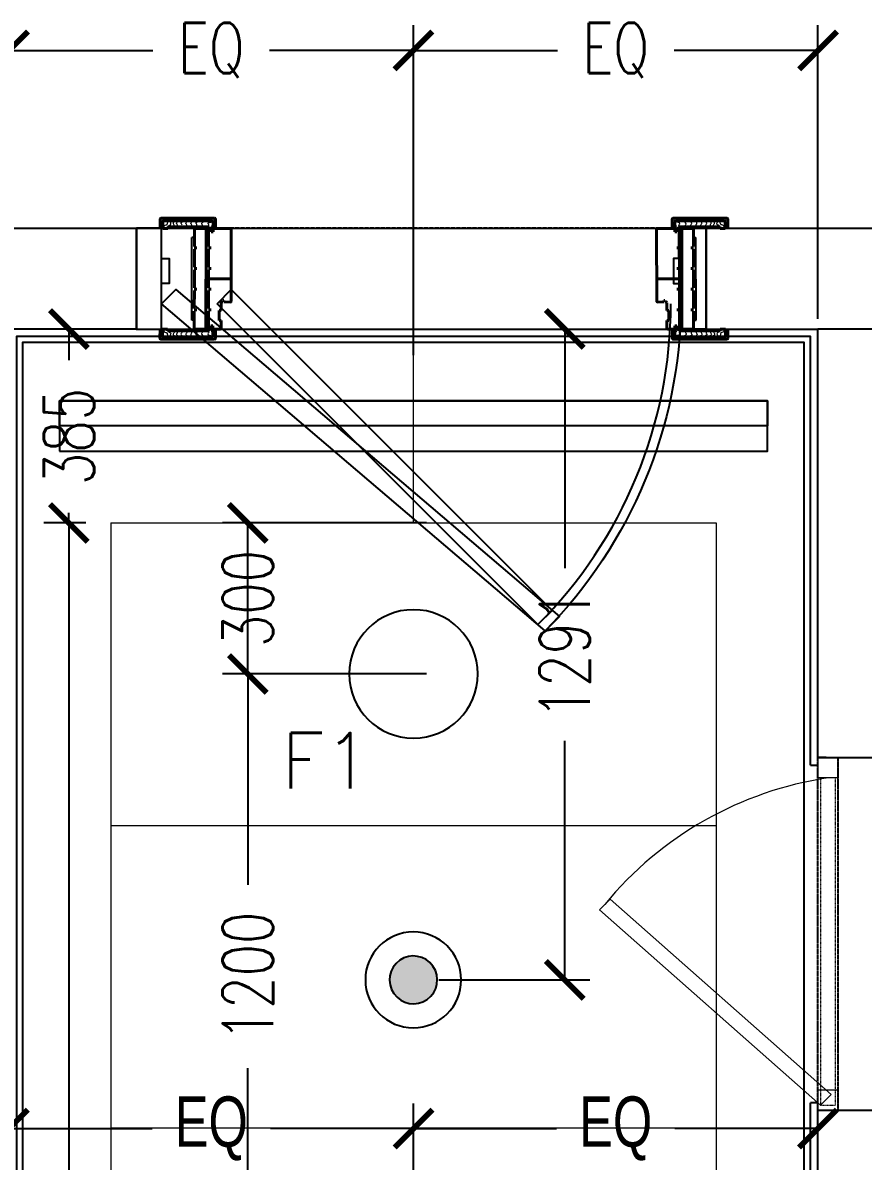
# Model space of a CAD drawing. Header units: millimetres. Extents: x 186805 to 449048, y 2167 to 51540.
# Drawn here: x 301921 to 303588, y 18431 to 20690 of the extents above; entities that cross this region are included whole.
import ezdxf

# ---------------------------------------------------------------- set-up
doc = ezdxf.new("R2010")
doc.units = ezdxf.units.MM
doc.linetypes.add('BA$0$DASHED', pattern=[0.75, 0.5, -0.25])
doc.linetypes.add('HIDDEN2', pattern=[0.1875, 0.125, -0.0625])
doc.layers.get('0').update_dxf_attribs({"linetype": 'CONTINUOUS'})
doc.layers.get('Defpoints').update_dxf_attribs({"linetype": 'CONTINUOUS'})
for name, color, linetype, lineweight in [('0-60x120-C', 3, 'CONTINUOUS', 13), ('0-60x60-C', 3, 'CONTINUOUS', 13), ('1', 130, 'CONTINUOUS', 40), ('BA$0$0-door shower', 4, 'CONTINUOUS', 5), ('wall', 4, 'CONTINUOUS', 25), ('XR-GRD-BLOCKA$0$a-door', 3, 'CONTINUOUS', 9)]:
    doc.layers.add(name, color=color, linetype=linetype, lineweight=lineweight)
for name, color, linetype in [('A-ABOVE DOOR', 1, 'HIDDEN2'), ('a-door', 4, 'CONTINUOUS'), ('a-wall', 140, 'CONTINUOUS'), ('BC-A-SILL', 1, 'CONTINUOUS'), ('dimension', 7, 'CONTINUOUS'), ('E-ARMATUR', 2, 'CONTINUOUS'), ('MEP', 16, 'CONTINUOUS'), ('SHADOW LINE', 151, 'CONTINUOUS'), ('TEXT', 3, 'CONTINUOUS')]:
    doc.layers.add(name, color=color, linetype=linetype)
doc.layers.add('D-ACC-150MM THICK', color=7, linetype='CONTINUOUS', true_color=0x309d2a)
doc.styles.add('ROMANS_075', font='romans.shx', dxfattribs={"width": 0.75})
doc.dimstyles.new('ARCH_1-50B$0', dxfattribs={"dimscale": 1000, "dimtxt": 0.11, "dimasz": 0.075, "dimexe": 0.05, "dimexo": 0.05, "dimgap": 0.055, "dimtad": 0, "dimdec": 0, "dimrnd": 1, "dimzin": 12, "dimdsep": 46, "dimtxsty": 'ROMANS_075', "dimblk1": 'ARCHTICK', "dimblk2": 'ARCHTICK', "dimsah": 1, "dimcen": 0.07, "dimclrd": 9, "dimclre": 9, "dimadec": 0, "dimazin": 0, "dimtfac": 1, "dimtdec": 0, "dimtofl": 0, "dimtmove": 0, "dimatfit": 3, "dimldrblk": 'ARCHTICK', "dimfxl": 0.05, "dimtolj": 1, "dimtzin": 12, "dimarcsym": 0})

# ---------------------------------------------------------------- blocks, each defined once
blk = doc.blocks.new('A$C7C4A1575')
at = {"layer": 'A-ABOVE DOOR', "color": 8}
for p, q in [((72999.4, 33000), (72999.4, 32300)), ((72999.4, 33000), (72999.4, 32300)), ((72999.4, 33000), (72999.4, 32300)), ((73039.4, 33000), (73039.4, 32300)), ((71647.6, 31450), (72777.6, 31450)), ((72777.6, 31250), (71647.6, 31250))]:
    blk.add_line(p, q, dxfattribs=at)
at = {"layer": 'a-door', "color": 8, "lineweight": -3}
for points in [[(71697.6, 31400), (71725.9, 31371.7), (72486.8, 32020.5), (72458.6, 32048.8)], [(71697.6, 31250), (71647.6, 31250), (71647.6, 31450), (71697.6, 31450)], [(72727.6, 31250), (72777.6, 31250), (72777.6, 31450), (72727.6, 31450)]]:
    blk.add_lwpolyline(points, close=True, dxfattribs=at)
for points in [[(71697.6, 31310), (71712.6, 31310), (71712.6, 31360), (71697.6, 31360)], [(72727.6, 31310), (72712.6, 31310), (72712.6, 31360), (72727.6, 31360)]]:
    blk.add_lwpolyline(points, dxfattribs=at)
blk.add_arc((71793.2, 31392.7), 934.4, 0.4461, 44.5995, dxfattribs=at)
at = {"layer": 'a-wall', "color": 8}
for p, q in [((72999.4, 33455), (72999.4, 33000)), ((72999.4, 33000), (73799.4, 33000)), ((72999.4, 32300), (72999.4, 31450)), ((72999.4, 32300), (73799.4, 32300)), ((71647.6, 31450), (71395.1, 31450)), ((71647.6, 31450), (71647.6, 31250)), ((72777.6, 31450), (72777.6, 31250)), ((72777.6, 31450), (72999.4, 31450)), ((70696.7, 31250), (71647.6, 31250)), ((72777.6, 31250), (73595.1, 31250))]:
    blk.add_line(p, q, dxfattribs=at)
blk = doc.blocks.new('A$C32DD6ECA')
at = {"layer": '0-60x60-C', "color": 16, "xscale": 0.04183124983683228, "yscale": 0.04183124983683228, "zscale": 0.04183124983683228, "rotation": 180}
blk.add_blockref('A$C7C4A1575', (4397.082, 2202.636), dxfattribs=at)
blk = doc.blocks.new('_ArchTick')
at = {"color": 0, "linetype": 'ByBlock', "const_width": 0.15}
blk.add_lwpolyline([(-0.5, -0.5), (0.5, 0.5)], dxfattribs=at)
blk = doc.blocks.new('*D73')
at = {"layer": 'Defpoints', "color": 0, "transparency": 16777216}
for p in [(-574283.2, -202814.1), (-574149.7, -202814.1), (-574199.7, -203198.8)]:
    blk.add_point(p, dxfattribs=at)
at = {"layer": 'dimension', "color": 9, "lineweight": -2, "transparency": 16777216}
for p, q in [((-574199.7, -202814.1), (-574333.2, -202814.1)), ((-574283.2, -202814.1), (-574283.2, -202875.9)), ((-574283.2, -203198.8), (-574283.2, -203178.7)), ((-574249.7, -203198.8), (-574333.2, -203198.8))]:
    blk.add_line(p, q, dxfattribs=at)
at = {"layer": 'dimension', "color": 9, "lineweight": -2, "transparency": 16777216, "xscale": 75, "yscale": 75, "zscale": 75}
for p, rotation in [((-574283.2, -202814.1), 90), ((-574283.2, -203198.8), 270)]:
    blk.add_blockref('_ArchTick', p, dxfattribs=dict(at, rotation=rotation))
at = {"layer": 'dimension', "color": 0, "transparency": 16777216, "insert": (-574282.9, -203027.3), "char_height": 100, "attachment_point": 5, "rotation": 90, "style": 'ROMANS_075'}
blk.add_mtext('\\A1;385', dxfattribs=at)
blk = doc.blocks.new('*D74')
at = {"layer": 'Defpoints', "color": 0, "transparency": 16777216}
for p in [(-574199.7, -203198.8), (-574283.2, -206198.8), (-574199.7, -206198.8)]:
    blk.add_point(p, dxfattribs=at)
at = {"layer": 'dimension', "color": 9, "lineweight": -2, "transparency": 16777216}
for p, q in [((-574249.7, -203198.8), (-574333.2, -203198.8)), ((-574283.2, -203198.8), (-574283.2, -204511.7)), ((-574283.2, -206198.8), (-574283.2, -204886)), ((-574249.7, -206198.8), (-574333.2, -206198.8))]:
    blk.add_line(p, q, dxfattribs=at)
at = {"layer": 'dimension', "color": 9, "lineweight": -2, "transparency": 16777216, "xscale": 75, "yscale": 75, "zscale": 75}
for p, rotation in [((-574283.2, -203198.8), 90), ((-574283.2, -206198.8), 270)]:
    blk.add_blockref('_ArchTick', p, dxfattribs=dict(at, rotation=rotation))
at = {"layer": 'dimension', "color": 0, "transparency": 16777216, "insert": (-574283.2, -204698.8), "char_height": 100, "attachment_point": 5, "rotation": 90, "style": 'ROMANS_075'}
blk.add_mtext('\\A1;3000', dxfattribs=at)
blk = doc.blocks.new('*D156')
at = {"layer": 'Defpoints', "color": 0, "transparency": 16777216}
for p in [(-572797.6, -204400.4), (-572797.6, -204575.2), (-573599.7, -204607.5)]:
    blk.add_point(p, dxfattribs=at)
at = {"layer": 'dimension', "color": 9, "lineweight": -2, "transparency": 16777216}
for p, q in [((-573599.7, -204557.5), (-573599.7, -204350.4)), ((-572797.6, -204525.2), (-572797.6, -204350.4)), ((-573599.7, -204400.4), (-573316.2, -204400.4)), ((-572797.6, -204400.4), (-573081.2, -204400.4))]:
    blk.add_line(p, q, dxfattribs=at)
at = {"layer": 'dimension', "color": 9, "lineweight": -2, "transparency": 16777216, "xscale": 75, "yscale": 75, "zscale": 75, "rotation": 180}
blk.add_blockref('_ArchTick', (-573599.7, -204400.4), dxfattribs=at)
at = {"layer": 'dimension', "color": 9, "lineweight": -2, "transparency": 16777216, "xscale": 75, "yscale": 75, "zscale": 75}
blk.add_blockref('_ArchTick', (-572797.6, -204400.4), dxfattribs=at)
at = {"layer": 'dimension', "color": 0, "transparency": 16777216, "insert": (-573198.7, -204400.4), "char_height": 100, "attachment_point": 5, "style": 'ROMANS_075'}
blk.add_mtext('\\A1;{\\Farchd.shx;EQ}', dxfattribs=at)
blk = doc.blocks.new('*D157')
at = {"layer": 'Defpoints', "color": 0, "transparency": 16777216}
for p in [(-574401.9, -204400.4), (-574401.9, -204575.2), (-573599.7, -204607.5)]:
    blk.add_point(p, dxfattribs=at)
at = {"layer": 'dimension', "color": 9, "lineweight": -2, "transparency": 16777216}
for p, q in [((-574401.9, -204525.2), (-574401.9, -204350.4)), ((-573599.7, -204557.5), (-573599.7, -204350.4)), ((-574401.9, -204400.4), (-574118.3, -204400.4)), ((-573599.7, -204400.4), (-573883.3, -204400.4))]:
    blk.add_line(p, q, dxfattribs=at)
at = {"layer": 'dimension', "color": 9, "lineweight": -2, "transparency": 16777216, "xscale": 75, "yscale": 75, "zscale": 75, "rotation": 180}
blk.add_blockref('_ArchTick', (-574401.9, -204400.4), dxfattribs=at)
at = {"layer": 'dimension', "color": 9, "lineweight": -2, "transparency": 16777216, "xscale": 75, "yscale": 75, "zscale": 75}
blk.add_blockref('_ArchTick', (-573599.7, -204400.4), dxfattribs=at)
at = {"layer": 'dimension', "color": 0, "transparency": 16777216, "insert": (-574000.8, -204400.4), "char_height": 100, "attachment_point": 5, "style": 'ROMANS_075'}
blk.add_mtext('\\A1;{\\Farchd.shx;EQ}', dxfattribs=at)
blk = doc.blocks.new('*D159')
at = {"layer": 'Defpoints', "color": 0, "transparency": 16777216}
for p in [(-573599.7, -203498.5), (-573928.3, -204698.8), (-573599.7, -204698.8)]:
    blk.add_point(p, dxfattribs=at)
at = {"layer": 'dimension', "color": 9, "lineweight": -2, "transparency": 16777216}
for p, q in [((-573649.7, -203498.5), (-573978.3, -203498.5)), ((-573928.3, -203498.5), (-573928.3, -203916.9)), ((-573928.3, -204698.8), (-573928.3, -204280.4)), ((-573649.7, -204698.8), (-573978.3, -204698.8))]:
    blk.add_line(p, q, dxfattribs=at)
at = {"layer": 'dimension', "color": 9, "lineweight": -2, "transparency": 16777216, "xscale": 75, "yscale": 75, "zscale": 75}
for p, rotation in [((-573928.3, -203498.5), 90), ((-573928.3, -204698.8), 270)]:
    blk.add_blockref('_ArchTick', p, dxfattribs=dict(at, rotation=rotation))
at = {"layer": 'dimension', "color": 0, "transparency": 16777216, "insert": (-573928.3, -204098.7), "char_height": 100, "attachment_point": 5, "rotation": 90, "style": 'ROMANS_075'}
blk.add_mtext('\\A1;1200', dxfattribs=at)
blk = doc.blocks.new('*D160')
at = {"layer": 'Defpoints', "color": 0, "transparency": 16777216}
for p in [(-573928.3, -203198.8), (-573523.7, -203198.8), (-573523.7, -203498.5)]:
    blk.add_point(p, dxfattribs=at)
at = {"layer": 'dimension', "color": 9, "lineweight": -2, "transparency": 16777216}
for p, q in [((-573573.7, -203198.8), (-573978.3, -203198.8)), ((-573928.3, -203498.5), (-573928.3, -203198.8)), ((-573573.7, -203498.5), (-573978.3, -203498.5))]:
    blk.add_line(p, q, dxfattribs=at)
at = {"layer": 'dimension', "color": 9, "lineweight": -2, "transparency": 16777216, "xscale": 75, "yscale": 75, "zscale": 75}
for p, rotation in [((-573928.3, -203198.8), 90), ((-573928.3, -203498.5), 270)]:
    blk.add_blockref('_ArchTick', p, dxfattribs=dict(at, rotation=rotation))
at = {"layer": 'dimension', "color": 0, "transparency": 16777216, "insert": (-573928.3, -203348.7), "char_height": 100, "attachment_point": 5, "rotation": 90, "style": 'ROMANS_075'}
blk.add_mtext('\\A1;300', dxfattribs=at)
blk = doc.blocks.new('*D176')
at = {"layer": 'Defpoints', "color": 0, "transparency": 16777216}
for p in [(-573599.7, -202814.1), (-573299.8, -202814.1), (-573599.8, -204105.5)]:
    blk.add_point(p, dxfattribs=at)
at = {"layer": 'dimension', "color": 9, "lineweight": -2, "transparency": 16777216}
for p, q in [((-573549.7, -202814.1), (-573249.8, -202814.1)), ((-573299.8, -202814.1), (-573299.8, -203288.7)), ((-573299.8, -204105.5), (-573299.8, -203630.9)), ((-573549.8, -204105.5), (-573249.8, -204105.5))]:
    blk.add_line(p, q, dxfattribs=at)
at = {"layer": 'dimension', "color": 9, "lineweight": -2, "transparency": 16777216, "xscale": 75, "yscale": 75, "zscale": 75}
for p, rotation in [((-573299.8, -202814.1), 90), ((-573299.8, -204105.5), 270)]:
    blk.add_blockref('_ArchTick', p, dxfattribs=dict(at, rotation=rotation))
at = {"layer": 'dimension', "color": 0, "transparency": 16777216, "insert": (-573299.8, -203459.8), "char_height": 100, "attachment_point": 5, "rotation": 90, "style": 'ROMANS_075'}
blk.add_mtext('\\A1;1291', dxfattribs=at)
blk = doc.blocks.new('*D193')
at = {"layer": 'Defpoints', "color": 0, "transparency": 16777216}
for p in [(-573599.7, -202261.2), (-574401.9, -202814.1), (-573599.7, -202915.8)]:
    blk.add_point(p, dxfattribs=at)
at = {"layer": 'dimension', "color": 9, "lineweight": -2, "transparency": 16777216}
for p, q in [((-574401.9, -202764.1), (-574401.9, -202211.2)), ((-573599.7, -202865.8), (-573599.7, -202211.2)), ((-574401.9, -202261.2), (-574116.5, -202261.2)), ((-573599.7, -202261.2), (-573885.1, -202261.2))]:
    blk.add_line(p, q, dxfattribs=at)
at = {"layer": 'dimension', "color": 9, "lineweight": -2, "transparency": 16777216, "xscale": 75, "yscale": 75, "zscale": 75, "rotation": 180}
blk.add_blockref('_ArchTick', (-574401.9, -202261.2), dxfattribs=at)
at = {"layer": 'dimension', "color": 9, "lineweight": -2, "transparency": 16777216, "xscale": 75, "yscale": 75, "zscale": 75}
blk.add_blockref('_ArchTick', (-573599.7, -202261.2), dxfattribs=at)
at = {"layer": 'dimension', "color": 0, "transparency": 16777216, "insert": (-574000.8, -202261.2), "char_height": 100, "attachment_point": 5, "style": 'ROMANS_075'}
blk.add_mtext('\\A1;EQ', dxfattribs=at)
blk = doc.blocks.new('*D194')
at = {"layer": 'Defpoints', "color": 0, "transparency": 16777216}
for p in [(-572797.6, -202261.2), (-573599.7, -202844.1), (-572797.6, -202844.1)]:
    blk.add_point(p, dxfattribs=at)
at = {"layer": 'dimension', "color": 9, "lineweight": -2, "transparency": 16777216}
for p, q in [((-573599.7, -202794.1), (-573599.7, -202211.2)), ((-572797.6, -202794.1), (-572797.6, -202211.2)), ((-573599.7, -202261.2), (-573314.4, -202261.2)), ((-572797.6, -202261.2), (-573083, -202261.2))]:
    blk.add_line(p, q, dxfattribs=at)
at = {"layer": 'dimension', "color": 9, "lineweight": -2, "transparency": 16777216, "xscale": 75, "yscale": 75, "zscale": 75, "rotation": 180}
blk.add_blockref('_ArchTick', (-573599.7, -202261.2), dxfattribs=at)
at = {"layer": 'dimension', "color": 9, "lineweight": -2, "transparency": 16777216, "xscale": 75, "yscale": 75, "zscale": 75}
blk.add_blockref('_ArchTick', (-572797.6, -202261.2), dxfattribs=at)
at = {"layer": 'dimension', "color": 0, "transparency": 16777216, "insert": (-573198.7, -202261.2), "char_height": 100, "attachment_point": 5, "style": 'ROMANS_075'}
blk.add_mtext('\\A1;EQ', dxfattribs=at)
blk = doc.blocks.new('f44')
at = {"layer": 'E-ARMATUR', "color": 16}
blk.add_circle((0, 0), 127.5, dxfattribs=at)
blk = doc.blocks.new('A$C35C014DB')
at = {"layer": 'MEP'}
h = blk.add_hatch(color=256, dxfattribs=at)
edge = h.paths.add_edge_path()
edge.add_ellipse((8120.6, 15906.6), major_axis=(-38.8, -27.2), ratio=1, start_angle=0, end_angle=360, ccw=False)
at = {"color": 9}
for p, q in [((8907.8, 16332.9), (8922.8, 16332.9)), ((8922.8, 15662.9), (8907.8, 15662.9))]:
    blk.add_line(p, q, dxfattribs=at)
for points in [[(8907.8, 16332.9), (8907.8, 17182.9), (7333.6, 17182.9), (7333.6, 13282.9), (7283.6, 13282.9), (7283.6, 11279.4), (6233.6, 10229.4), (6233.6, 8512.9), (7749.1, 8512.9), (8983.6, 7278.4), (8983.6, 3762.9)], [(11357, 3762.9), (15053.5, 7459.4), (14222.6, 8290.2), (14434.7, 8502.3), (13326.5, 9610.6), (13114.4, 9398.4), (12772.5, 9740.3), (12984.6, 9952.4), (12157.3, 10779.8), (11945.2, 10567.6), (11605.8, 10907), (11817.9, 11119.2), (9594.6, 13342.5), (9382.5, 13130.4), (8907.8, 13605), (8907.8, 15662.9)]]:
    blk.add_lwpolyline(points, dxfattribs=at)
at = {"color": 8, "lineweight": 0}
for points in [[(7623.3, 17409.8), (7624.6, 17411), (7627.3, 17411.9), (7629.6, 17412.7)], [(8738.9, 17409.8), (8737.5, 17411), (8734.9, 17411.9), (8732.5, 17412.7)], [(7714.1, 17281.7), (7714.4, 17281), (7714.8, 17280.3), (7715.1, 17279.6)], [(8648.1, 17281.7), (8647.7, 17281), (8647.4, 17280.3), (8647, 17279.6)], [(7622.9, 17185.7), (7624.3, 17184.5), (7626.9, 17183.6), (7629.3, 17182.7)], [(8739.2, 17185.7), (8737.9, 17184.5), (8735.2, 17183.6), (8732.9, 17182.7)]]:
    blk.add_open_spline(points, degree=3, dxfattribs=at)
for points, knots in [([(7623.3, 17401.9), (7623.7, 17402.2), (7624.5, 17403.1), (7624.1, 17404.9), (7623.4, 17406), (7623.3, 17406.2)], [6.729778, 6.729778, 6.729778, 6.729778, 8.215768, 10.688327, 11.549207, 11.549207, 11.549207, 11.549207]), ([(7624.4, 17397.7), (7625.1, 17400.2), (7626.3, 17404.5), (7632.9, 17404.7), (7632.7, 17409.9), (7635.1, 17411.6), (7636.6, 17412.7)], [0, 0, 0, 0, 7.053165, 11.893639, 15.001919, 20.223143, 20.223143, 20.223143, 20.223143]), ([(7633.5, 17400.7), (7634.4, 17401.9), (7636.2, 17403.9), (7640.3, 17405.3), (7639.5, 17408.6), (7636.6, 17411.9), (7640.8, 17412.4), (7643.7, 17412.7)], [0, 0, 0, 0, 4.579261, 8.215768, 10.688327, 13.287866, 19.210353, 19.210353, 19.210353, 19.210353]), ([(7643, 17400.7), (7643.1, 17400.7), (7644.2, 17401.4), (7646.7, 17402.2), (7645.8, 17405.5), (7642.5, 17409.7), (7647.9, 17411.4), (7651.5, 17412.7)], [4.461801, 4.461801, 4.461801, 4.461801, 4.579261, 8.215768, 10.688327, 13.287866, 22.600952, 22.600952, 22.600952, 22.600952]), ([(7649.4, 17400.7), (7649.5, 17400.7), (7650.6, 17401.4), (7653.1, 17402.2), (7652.2, 17405.5), (7648.9, 17409.6), (7654.4, 17411.4), (7657.9, 17412.7)], [4.461801, 4.461801, 4.461801, 4.461801, 4.579261, 8.215768, 10.688327, 13.287866, 22.600952, 22.600952, 22.600952, 22.600952]), ([(7658.5, 17400.7), (7658.6, 17400.7), (7659.7, 17401.4), (7662.2, 17402.2), (7661.3, 17405.5), (7657.9, 17409.6), (7663.4, 17411.3), (7667, 17412.7)], [4.461801, 4.461801, 4.461801, 4.461801, 4.579261, 8.215768, 10.688327, 13.287866, 22.600952, 22.600952, 22.600952, 22.600952]), ([(7668.1, 17400.7), (7668.2, 17400.7), (7669.3, 17401.4), (7671.8, 17402.2), (7670.9, 17405.5), (7667.5, 17409.6), (7673, 17411.3), (7676.6, 17412.7)], [4.461801, 4.461801, 4.461801, 4.461801, 4.579261, 8.215768, 10.688327, 13.287866, 22.600952, 22.600952, 22.600952, 22.600952]), ([(7677.9, 17400.7), (7677.9, 17400.7), (7679.1, 17401.4), (7681.5, 17402.2), (7680.7, 17405.5), (7677.3, 17409.6), (7682.8, 17411.3), (7686.4, 17412.6)], [4.461801, 4.461801, 4.461801, 4.461801, 4.579261, 8.215768, 10.688327, 13.287866, 22.600952, 22.600952, 22.600952, 22.600952]), ([(7688.2, 17400.6), (7688.2, 17400.7), (7689.4, 17401.4), (7691.8, 17402.2), (7690.9, 17405.5), (7687.6, 17409.6), (7693.1, 17411.3), (7696.6, 17412.6)], [4.461801, 4.461801, 4.461801, 4.461801, 4.579261, 8.215768, 10.688327, 13.287866, 22.600952, 22.600952, 22.600952, 22.600952]), ([(7701.6, 17400.6), (7702, 17400.9), (7702.8, 17401.8), (7702.1, 17404.2), (7698.6, 17408.7), (7704.6, 17410.9), (7709.4, 17412.6)], [6.810007, 6.810007, 6.810007, 6.810007, 8.215768, 10.688327, 13.287866, 23.99829, 23.99829, 23.99829, 23.99829]), ([(7713.4, 17400.6), (7714.1, 17401), (7715.5, 17401.9), (7714.8, 17404.7), (7711.1, 17409.3), (7717.9, 17410), (7723.3, 17410.6)], [5.887313, 5.887313, 5.887313, 5.887313, 8.215768, 10.688327, 13.287866, 23.885721, 23.885721, 23.885721, 23.885721]), ([(7719.3, 17395.5), (7720.3, 17397.2), (7722.3, 17397), (7721.5, 17400), (7719.1, 17402.9), (7721.4, 17403.6), (7723.3, 17403.9)], [5.017205, 5.017205, 5.017205, 5.017205, 8.215768, 10.688327, 13.287866, 17.517974, 17.517974, 17.517974, 17.517974]), ([(7721.7, 17392.6), (7721.6, 17392.9), (7721.1, 17394.1), (7719.1, 17396.4), (7721.4, 17395.6), (7723.3, 17397.4)], [9.884558, 9.884558, 9.884558, 9.884558, 10.688327, 13.287866, 17.517974, 17.517974, 17.517974, 17.517974]), ([(8648.8, 17400.6), (8648, 17401), (8646.6, 17401.9), (8647.4, 17404.7), (8651, 17409.3), (8644.3, 17410), (8638.9, 17410.6)], [5.887313, 5.887313, 5.887313, 5.887313, 8.215768, 10.688327, 13.287866, 23.885721, 23.885721, 23.885721, 23.885721]), ([(8642.9, 17395.5), (8641.9, 17397.2), (8639.8, 17397), (8640.6, 17400), (8643.1, 17402.9), (8640.8, 17403.6), (8638.9, 17403.9)], [5.017205, 5.017205, 5.017205, 5.017205, 8.215768, 10.688327, 13.287866, 17.517974, 17.517974, 17.517974, 17.517974]), ([(8640.5, 17392.6), (8640.5, 17392.9), (8641.1, 17394.1), (8643.1, 17396.4), (8640.8, 17395.6), (8638.9, 17397.4)], [9.884558, 9.884558, 9.884558, 9.884558, 10.688327, 13.287866, 17.517974, 17.517974, 17.517974, 17.517974]), ([(8660.6, 17400.6), (8660.2, 17400.9), (8659.3, 17401.8), (8660, 17404.2), (8663.6, 17408.7), (8657.6, 17410.9), (8652.7, 17412.6)], [6.810007, 6.810007, 6.810007, 6.810007, 8.215768, 10.688327, 13.287866, 23.99829, 23.99829, 23.99829, 23.99829]), ([(8674, 17400.6), (8674, 17400.7), (8672.8, 17401.4), (8670.3, 17402.2), (8671.2, 17405.5), (8674.6, 17409.6), (8669.1, 17411.3), (8665.5, 17412.6)], [4.461801, 4.461801, 4.461801, 4.461801, 4.579261, 8.215768, 10.688327, 13.287866, 22.600952, 22.600952, 22.600952, 22.600952]), ([(8684.3, 17400.7), (8684.2, 17400.7), (8683.1, 17401.4), (8680.6, 17402.2), (8681.5, 17405.5), (8684.9, 17409.6), (8679.4, 17411.3), (8675.8, 17412.6)], [4.461801, 4.461801, 4.461801, 4.461801, 4.579261, 8.215768, 10.688327, 13.287866, 22.600952, 22.600952, 22.600952, 22.600952]), ([(8694, 17400.7), (8694, 17400.7), (8692.8, 17401.4), (8690.4, 17402.2), (8691.2, 17405.5), (8694.6, 17409.6), (8689.1, 17411.3), (8685.5, 17412.7)], [4.461801, 4.461801, 4.461801, 4.461801, 4.579261, 8.215768, 10.688327, 13.287866, 22.600952, 22.600952, 22.600952, 22.600952]), ([(8703.6, 17400.7), (8703.6, 17400.7), (8702.4, 17401.4), (8700, 17402.2), (8700.9, 17405.5), (8704.2, 17409.6), (8698.7, 17411.3), (8695.1, 17412.7)], [4.461801, 4.461801, 4.461801, 4.461801, 4.579261, 8.215768, 10.688327, 13.287866, 22.600952, 22.600952, 22.600952, 22.600952]), ([(8712.7, 17400.7), (8712.7, 17400.7), (8711.5, 17401.4), (8709, 17402.2), (8709.9, 17405.5), (8713.3, 17409.6), (8707.8, 17411.4), (8704.2, 17412.7)], [4.461801, 4.461801, 4.461801, 4.461801, 4.579261, 8.215768, 10.688327, 13.287866, 22.600952, 22.600952, 22.600952, 22.600952]), ([(8719.1, 17400.7), (8719.1, 17400.7), (8717.9, 17401.4), (8715.5, 17402.2), (8716.3, 17405.5), (8719.7, 17409.7), (8714.2, 17411.4), (8710.6, 17412.7)], [4.461801, 4.461801, 4.461801, 4.461801, 4.579261, 8.215768, 10.688327, 13.287866, 22.600952, 22.600952, 22.600952, 22.600952]), ([(8728.7, 17400.7), (8727.7, 17401.9), (8726, 17403.9), (8721.8, 17405.3), (8722.6, 17408.6), (8725.6, 17411.9), (8721.4, 17412.4), (8718.5, 17412.7)], [0, 0, 0, 0, 4.579261, 8.215768, 10.688327, 13.287866, 19.210353, 19.210353, 19.210353, 19.210353]), ([(8737.8, 17397.7), (8737.1, 17400.2), (8735.9, 17404.5), (8729.3, 17404.7), (8729.4, 17409.9), (8727, 17411.6), (8725.5, 17412.7)], [0, 0, 0, 0, 7.053165, 11.893639, 15.001919, 20.223143, 20.223143, 20.223143, 20.223143]), ([(8738.9, 17401.9), (8738.5, 17402.2), (8737.6, 17403.1), (8738.1, 17404.9), (8738.7, 17406), (8738.9, 17406.2)], [6.729778, 6.729778, 6.729778, 6.729778, 8.215768, 10.688327, 11.549207, 11.549207, 11.549207, 11.549207]), ([(7623, 17193.5), (7623.4, 17193.2), (7624.2, 17192.4), (7623.7, 17190.6), (7623.1, 17189.5), (7623, 17189.3)], [6.729778, 6.729778, 6.729778, 6.729778, 8.215768, 10.688327, 11.549207, 11.549207, 11.549207, 11.549207]), ([(7642.7, 17194.7), (7642.8, 17194.7), (7643.9, 17194), (7646.4, 17193.2), (7645.5, 17189.9), (7642.1, 17185.8), (7647.6, 17184), (7651.2, 17182.7)], [4.461801, 4.461801, 4.461801, 4.461801, 4.579261, 8.215768, 10.688327, 13.287866, 22.600952, 22.600952, 22.600952, 22.600952]), ([(7649.1, 17194.7), (7649.2, 17194.7), (7650.3, 17194), (7652.8, 17193.1), (7651.9, 17189.9), (7648.5, 17185.8), (7654, 17184), (7657.6, 17182.7)], [4.461801, 4.461801, 4.461801, 4.461801, 4.579261, 8.215768, 10.688327, 13.287866, 22.600952, 22.600952, 22.600952, 22.600952]), ([(7658.2, 17194.7), (7658.3, 17194.7), (7659.4, 17194), (7661.9, 17193.1), (7661, 17189.9), (7657.6, 17185.7), (7663.1, 17184), (7666.7, 17182.7)], [4.461801, 4.461801, 4.461801, 4.461801, 4.579261, 8.215768, 10.688327, 13.287866, 22.600952, 22.600952, 22.600952, 22.600952]), ([(7667.8, 17194.7), (7667.9, 17194.6), (7669, 17193.9), (7671.5, 17193.1), (7670.6, 17189.9), (7667.2, 17185.7), (7672.7, 17184), (7676.3, 17182.7)], [4.461801, 4.461801, 4.461801, 4.461801, 4.579261, 8.215768, 10.688327, 13.287866, 22.600952, 22.600952, 22.600952, 22.600952]), ([(7677.6, 17194.7), (7677.6, 17194.6), (7678.8, 17193.9), (7681.2, 17193.1), (7680.3, 17189.8), (7677, 17185.7), (7682.5, 17184), (7686, 17182.6)], [4.461801, 4.461801, 4.461801, 4.461801, 4.579261, 8.215768, 10.688327, 13.287866, 22.600952, 22.600952, 22.600952, 22.600952]), ([(7687.9, 17194.6), (7687.9, 17194.6), (7689.1, 17193.9), (7691.5, 17193.1), (7690.6, 17189.8), (7687.2, 17185.7), (7692.7, 17184), (7696.3, 17182.6)], [4.461801, 4.461801, 4.461801, 4.461801, 4.579261, 8.215768, 10.688327, 13.287866, 22.600952, 22.600952, 22.600952, 22.600952]), ([(7701.3, 17194.6), (7701.7, 17194.3), (7702.5, 17193.5), (7701.8, 17191), (7698.3, 17186.6), (7704.2, 17184.4), (7709.1, 17182.6)], [6.810007, 6.810007, 6.810007, 6.810007, 8.215768, 10.688327, 13.287866, 23.99829, 23.99829, 23.99829, 23.99829]), ([(7713.1, 17194.6), (7713.8, 17194.2), (7715.2, 17193.3), (7714.5, 17190.5), (7710.8, 17185.9), (7717.5, 17185.2), (7722.9, 17184.6)], [5.887313, 5.887313, 5.887313, 5.887313, 8.215768, 10.688327, 13.287866, 23.885721, 23.885721, 23.885721, 23.885721]), ([(7719, 17199.7), (7720, 17198), (7722, 17198.2), (7721.2, 17195.2), (7718.8, 17192.3), (7721.1, 17191.6), (7723, 17191.3)], [5.017205, 5.017205, 5.017205, 5.017205, 8.215768, 10.688327, 13.287866, 17.517974, 17.517974, 17.517974, 17.517974]), ([(7721.4, 17202.6), (7721.3, 17202.3), (7720.8, 17201.1), (7718.8, 17198.8), (7721.1, 17199.5), (7723, 17197.8)], [9.884558, 9.884558, 9.884558, 9.884558, 10.688327, 13.287866, 17.517974, 17.517974, 17.517974, 17.517974]), ([(8640.7, 17202.6), (8640.8, 17202.3), (8641.3, 17201.1), (8643.4, 17198.8), (8641.1, 17199.5), (8639.2, 17197.8)], [9.884558, 9.884558, 9.884558, 9.884558, 10.688327, 13.287866, 17.517974, 17.517974, 17.517974, 17.517974]), ([(8643.2, 17199.7), (8642.1, 17198), (8640.1, 17198.2), (8640.9, 17195.2), (8643.4, 17192.3), (8641.1, 17191.6), (8639.2, 17191.3)], [5.017205, 5.017205, 5.017205, 5.017205, 8.215768, 10.688327, 13.287866, 17.517974, 17.517974, 17.517974, 17.517974]), ([(8649.1, 17194.6), (8648.3, 17194.2), (8646.9, 17193.3), (8647.7, 17190.5), (8651.3, 17185.9), (8644.6, 17185.2), (8639.2, 17184.6)], [5.887313, 5.887313, 5.887313, 5.887313, 8.215768, 10.688327, 13.287866, 23.885721, 23.885721, 23.885721, 23.885721]), ([(8660.9, 17194.6), (8660.5, 17194.3), (8659.6, 17193.5), (8660.3, 17191), (8663.9, 17186.6), (8657.9, 17184.4), (8653.1, 17182.6)], [6.810007, 6.810007, 6.810007, 6.810007, 8.215768, 10.688327, 13.287866, 23.99829, 23.99829, 23.99829, 23.99829]), ([(8674.3, 17194.6), (8674.3, 17194.6), (8673.1, 17193.9), (8670.6, 17193.1), (8671.5, 17189.8), (8674.9, 17185.7), (8669.4, 17184), (8665.8, 17182.6)], [4.461801, 4.461801, 4.461801, 4.461801, 4.579261, 8.215768, 10.688327, 13.287866, 22.600952, 22.600952, 22.600952, 22.600952]), ([(8684.6, 17194.7), (8684.5, 17194.6), (8683.4, 17193.9), (8680.9, 17193.1), (8681.8, 17189.8), (8685.2, 17185.7), (8679.7, 17184), (8676.1, 17182.6)], [4.461801, 4.461801, 4.461801, 4.461801, 4.579261, 8.215768, 10.688327, 13.287866, 22.600952, 22.600952, 22.600952, 22.600952]), ([(8694.3, 17194.7), (8694.3, 17194.6), (8693.1, 17193.9), (8690.7, 17193.1), (8691.6, 17189.9), (8694.9, 17185.7), (8689.4, 17184), (8685.9, 17182.7)], [4.461801, 4.461801, 4.461801, 4.461801, 4.579261, 8.215768, 10.688327, 13.287866, 22.600952, 22.600952, 22.600952, 22.600952]), ([(8703.9, 17194.7), (8703.9, 17194.7), (8702.7, 17194), (8700.3, 17193.1), (8701.2, 17189.9), (8704.5, 17185.7), (8699, 17184), (8695.5, 17182.7)], [4.461801, 4.461801, 4.461801, 4.461801, 4.579261, 8.215768, 10.688327, 13.287866, 22.600952, 22.600952, 22.600952, 22.600952]), ([(8713, 17194.7), (8713, 17194.7), (8711.8, 17194), (8709.3, 17193.1), (8710.2, 17189.9), (8713.6, 17185.8), (8708.1, 17184), (8704.5, 17182.7)], [4.461801, 4.461801, 4.461801, 4.461801, 4.579261, 8.215768, 10.688327, 13.287866, 22.600952, 22.600952, 22.600952, 22.600952]), ([(8719.4, 17194.7), (8719.4, 17194.7), (8718.2, 17194), (8715.8, 17193.2), (8716.6, 17189.9), (8720, 17185.8), (8714.5, 17184), (8710.9, 17182.7)], [4.461801, 4.461801, 4.461801, 4.461801, 4.579261, 8.215768, 10.688327, 13.287866, 22.600952, 22.600952, 22.600952, 22.600952]), ([(8739.2, 17193.5), (8738.8, 17193.2), (8737.9, 17192.4), (8738.4, 17190.6), (8739, 17189.5), (8739.2, 17189.3)], [6.729778, 6.729778, 6.729778, 6.729778, 8.215768, 10.688327, 11.549207, 11.549207, 11.549207, 11.549207])]:
    blk.add_open_spline(points, degree=3, knots=knots, dxfattribs=at)
for points in [[(7624.1, 17197.7), (7627.6, 17191.6), (7632, 17189.6), (7632.8, 17186.6), (7636.3, 17182.7)], [(7633.2, 17194.7), (7636.5, 17191.6), (7639.4, 17189.4), (7639, 17187), (7637.8, 17184.7), (7643.3, 17182.7)], [(8729, 17194.7), (8725.6, 17191.6), (8722.7, 17189.4), (8723.1, 17187), (8724.4, 17184.7), (8718.8, 17182.7)], [(8738.1, 17197.7), (8734.5, 17191.6), (8730.1, 17189.6), (8729.4, 17186.6), (8725.9, 17182.7)]]:
    blk.add_spline(points, degree=3, dxfattribs=at)
at = {"layer": '0-60x120-C'}
for p, q in [((7520.7, 16813.2), (7520.7, 13813.2)), ((7520.7, 16813.2), (8720.7, 16813.2)), ((8720.7, 16813.2), (8720.7, 13813.2)), ((7520.7, 16213.2), (8720.7, 16213.2)), ((7520.7, 15613.2), (8720.7, 15613.2))]:
    blk.add_line(p, q, dxfattribs=at)
at = {"layer": '0-60x60-C'}
blk.add_line((8120.7, 16813.2), (8120.7, 17197.9), dxfattribs=at)
at = {"layer": '1', "color": 8}
for p, q in [((7620.3, 17417.7), (7726.3, 17417.6)), ((8741.9, 17417.7), (8635.9, 17417.6)), ((7618.3, 17397.7), (7618.3, 17415.7)), ((7623.3, 17410.7), (7623.3, 17397.7)), ((7623.3, 17397.7), (7633.3, 17397.7)), ((7721.3, 17412.6), (7625.3, 17412.7)), ((7633.3, 17397.7), (7633.3, 17400.7)), ((7633.3, 17400.7), (7715.3, 17400.6)), ((7686.2, 17361.6), (7686.3, 17397.6)), ((7686.3, 17397.6), (7709.3, 17397.6)), ((7709.3, 17397.6), (7709, 17197.6)), ((7714.3, 17397.6), (7714.2, 17361.6)), ((7719.3, 17397.6), (7714.3, 17397.6)), ((7715.3, 17400.6), (7715.3, 17397.6)), ((7715.3, 17397.6), (7719.3, 17397.6)), ((7719.3, 17397.6), (7719.2, 17392.6)), ((7719.2, 17390.6), (7719.3, 17397.6)), ((7723.2, 17392.6), (7723.3, 17410.6)), ((7723.3, 17397.6), (7723.2, 17390.6)), ((7757.3, 17397.5), (7723.3, 17397.6)), ((7728.3, 17415.6), (7728.3, 17397.6)), ((7759, 17253.5), (7759.3, 17395.5)), ((8603.1, 17253.5), (8602.9, 17395.5)), ((8604.9, 17397.5), (8638.9, 17397.6)), ((8633.9, 17415.6), (8633.9, 17397.6)), ((8638.9, 17392.6), (8638.9, 17410.6)), ((8638.9, 17397.6), (8638.9, 17390.6)), ((8640.9, 17412.6), (8736.9, 17412.7)), ((8646.9, 17397.6), (8642.9, 17397.6)), ((8642.9, 17397.6), (8642.9, 17392.6)), ((8642.9, 17390.6), (8642.9, 17397.6)), ((8642.9, 17397.6), (8647.9, 17397.6)), ((8728.9, 17400.7), (8646.9, 17400.6)), ((8646.9, 17400.6), (8646.9, 17397.6)), ((8647.9, 17397.6), (8647.9, 17361.6)), ((8675.9, 17397.6), (8652.9, 17397.6)), ((8652.9, 17397.6), (8653.2, 17197.6)), ((8675.9, 17361.6), (8675.9, 17397.6)), ((8728.9, 17397.7), (8728.9, 17400.7)), ((8738.9, 17397.7), (8728.9, 17397.7)), ((8738.9, 17410.7), (8738.9, 17397.7)), ((8743.9, 17397.7), (8743.9, 17415.7)), ((7719.2, 17392.6), (7723.2, 17392.6)), ((7723.2, 17390.6), (7719.2, 17390.6)), ((8642.9, 17392.6), (8638.9, 17392.6)), ((8638.9, 17390.6), (8642.9, 17390.6)), ((7686.2, 17356.6), (7686.1, 17320.6)), ((7686.2, 17361.6), (7688.7, 17361.6)), ((7688.7, 17356.6), (7686.2, 17356.6)), ((7688.7, 17361.6), (7688.7, 17356.6)), ((7714.2, 17356.6), (7714.1, 17320.6)), ((7714.2, 17361.6), (7716.7, 17361.6)), ((7716.7, 17356.6), (7714.2, 17356.6)), ((7716.7, 17361.6), (7716.7, 17356.6)), ((8647.9, 17361.6), (8645.4, 17361.6)), ((8645.4, 17361.6), (8645.4, 17356.6)), ((8645.4, 17356.6), (8647.9, 17356.6)), ((8647.9, 17356.6), (8648, 17320.6)), ((8675.9, 17361.6), (8673.4, 17361.6)), ((8673.4, 17361.6), (8673.4, 17356.6)), ((8673.4, 17356.6), (8675.9, 17356.6)), ((8675.9, 17356.6), (8676, 17320.6)), ((7686.1, 17320.6), (7688.6, 17320.6)), ((7688.6, 17315.6), (7686.1, 17315.6)), ((7686.1, 17315.6), (7686.1, 17279.6)), ((7688.6, 17320.6), (7688.6, 17315.6)), ((7714.1, 17320.6), (7716.6, 17320.6)), ((7716.6, 17315.6), (7714.1, 17315.6)), ((7714.1, 17315.6), (7714.1, 17279.6)), ((7716.6, 17320.6), (7716.6, 17315.6)), ((8648, 17320.6), (8645.5, 17320.6)), ((8645.5, 17320.6), (8645.5, 17315.6)), ((8645.5, 17315.6), (8648, 17315.6)), ((8648, 17315.6), (8648.1, 17279.6)), ((8676, 17320.6), (8673.5, 17320.6)), ((8673.5, 17320.6), (8673.5, 17315.6)), ((8673.5, 17315.6), (8676, 17315.6)), ((8676, 17315.6), (8676.1, 17279.6)), ((7714.1, 17297.6), (7759.1, 17297.5)), ((8648, 17297.6), (8603, 17297.5)), ((7686.1, 17274.6), (7686, 17238.6)), ((7686.1, 17279.6), (7688.6, 17279.6)), ((7688.6, 17274.6), (7686.1, 17274.6)), ((7688.6, 17279.6), (7688.6, 17274.6)), ((7714.1, 17274.6), (7714, 17238.6)), ((7714.1, 17279.6), (7716.6, 17279.6)), ((7716.6, 17274.6), (7714.1, 17274.6)), ((7716.6, 17279.6), (7716.6, 17274.6)), ((8648.1, 17279.6), (8645.6, 17279.6)), ((8645.6, 17279.6), (8645.6, 17274.6)), ((8645.6, 17274.6), (8648.1, 17274.6)), ((8648.1, 17274.6), (8648.1, 17238.6)), ((8676.1, 17279.6), (8673.6, 17279.6)), ((8673.6, 17279.6), (8673.6, 17274.6)), ((8673.6, 17274.6), (8676.1, 17274.6)), ((8676.1, 17274.6), (8676.1, 17238.6)), ((7686, 17238.6), (7688.5, 17238.6)), ((7688.5, 17238.6), (7688.5, 17233.6)), ((7714, 17238.6), (7716.5, 17238.6)), ((7716.5, 17238.6), (7716.5, 17233.6)), ((7739, 17234.6), (7739, 17249.6)), ((7741, 17251.6), (7742.8, 17251.6)), ((7742.8, 17252.6), (7742.8, 17254.6)), ((7744.9, 17254.6), (7742.8, 17254.6)), ((7742.8, 17251.6), (7742.8, 17252.6)), ((7744.9, 17253.6), (7744.9, 17254.6)), ((7744.9, 17251.6), (7744.9, 17253.6)), ((7744.9, 17251.6), (7757, 17251.5)), ((8617.2, 17251.6), (8605.1, 17251.5)), ((8617.2, 17253.6), (8617.2, 17254.6)), ((8617.2, 17254.6), (8619.3, 17254.6)), ((8617.2, 17251.6), (8617.2, 17253.6)), ((8619.3, 17252.6), (8619.3, 17254.6)), ((8619.3, 17251.6), (8619.3, 17252.6)), ((8621.1, 17251.6), (8619.3, 17251.6)), ((8623.1, 17234.6), (8623.1, 17249.6)), ((8648.1, 17238.6), (8645.6, 17238.6)), ((8645.6, 17238.6), (8645.6, 17233.6)), ((8676.1, 17238.6), (8673.6, 17238.6)), ((8673.6, 17238.6), (8673.6, 17233.6)), ((7688.5, 17233.6), (7686, 17233.6)), ((7686, 17233.6), (7686, 17197.6)), ((7716.5, 17233.6), (7714, 17233.6)), ((7714, 17233.6), (7714, 17197.6)), ((7735, 17234.6), (7739, 17234.6)), ((7735, 17214.6), (7735, 17234.6)), ((7735, 17214.6), (7739, 17214.6)), ((7739, 17199.6), (7739, 17214.6)), ((8627.1, 17234.6), (8623.1, 17234.6)), ((8627.2, 17214.6), (8623.2, 17214.6)), ((8623.2, 17199.6), (8623.2, 17214.6)), ((8627.2, 17214.6), (8627.1, 17234.6)), ((8645.6, 17233.6), (8648.1, 17233.6)), ((8648.1, 17233.6), (8648.2, 17197.6)), ((8673.6, 17233.6), (8676.1, 17233.6)), ((8676.1, 17233.6), (8676.2, 17197.6)), ((7618, 17197.7), (7617.9, 17179.7)), ((7622.9, 17184.7), (7623, 17197.7)), ((7623, 17197.7), (7633, 17197.7)), ((7633, 17197.7), (7633, 17194.7)), ((7633, 17194.7), (7715, 17194.6)), ((7709, 17197.6), (7686, 17197.6)), ((7714, 17197.6), (7719, 17197.6)), ((7715, 17194.6), (7715, 17197.6)), ((7715, 17197.6), (7719, 17197.6)), ((7719, 17197.6), (7719, 17204.6)), ((7719, 17204.6), (7723, 17204.6)), ((7719, 17197.6), (7719, 17202.6)), ((7719, 17202.6), (7723, 17202.6)), ((7723, 17202.6), (7722.9, 17184.6)), ((7723, 17204.6), (7723, 17197.6)), ((7723, 17197.6), (7737, 17197.6)), ((7727.9, 17179.6), (7728, 17197.6)), ((8639.2, 17197.6), (8625.2, 17197.6)), ((8634.2, 17179.6), (8634.2, 17197.6)), ((8643.2, 17204.6), (8639.2, 17204.6)), ((8639.2, 17204.6), (8639.2, 17197.6)), ((8643.2, 17202.6), (8639.2, 17202.6)), ((8639.2, 17202.6), (8639.2, 17184.6)), ((8643.2, 17197.6), (8643.2, 17204.6)), ((8643.2, 17197.6), (8643.2, 17202.6)), ((8647.2, 17197.6), (8643.2, 17197.6)), ((8648.2, 17197.6), (8643.2, 17197.6)), ((8647.2, 17194.6), (8647.2, 17197.6)), ((8729.2, 17194.7), (8647.2, 17194.6)), ((8653.2, 17197.6), (8676.2, 17197.6)), ((8729.2, 17197.7), (8729.2, 17194.7)), ((8739.2, 17197.7), (8729.2, 17197.7)), ((8739.2, 17184.7), (8739.2, 17197.7)), ((8744.2, 17197.7), (8744.2, 17179.7)), ((7619.9, 17177.7), (7725.9, 17177.6)), ((7720.9, 17182.6), (7624.9, 17182.7)), ((8742.2, 17177.7), (8636.2, 17177.6)), ((8641.2, 17182.6), (8737.2, 17182.7))]:
    blk.add_line(p, q, dxfattribs=at)
for centre, start, end in [((7620.3, 17415.7), 89.9166, 179.9166), ((7726.3, 17415.6), 359.9166, 89.9166), ((8635.9, 17415.6), 90.0834, 180.0834), ((8741.9, 17415.7), 0.0834, 90.0834), ((7625.3, 17410.7), 89.9166, 179.9166), ((7721.3, 17410.6), 359.9166, 89.9166), ((7757.3, 17395.5), 359.9166, 89.9166), ((8604.9, 17395.5), 90.0834, 180.0834), ((8640.9, 17410.6), 90.0834, 180.0834), ((8736.9, 17410.7), 0.0834, 90.0834), ((7741, 17249.6), 89.9166, 179.9166), ((7757, 17253.5), 269.9166, 359.9166), ((8605.1, 17253.5), 180.0834, 270.0834), ((8621.1, 17249.6), 0.0834, 90.0834), ((7737, 17199.6), 269.9166, 359.9166), ((8625.2, 17199.6), 180.0834, 270.0834), ((7619.9, 17179.7), 179.9166, 269.9166), ((7624.9, 17184.7), 179.9166, 269.9166), ((7720.9, 17184.6), 269.9166, 359.9166), ((7725.9, 17179.6), 269.9166, 359.9166), ((8636.2, 17179.6), 180.0834, 270.0834), ((8641.2, 17184.6), 180.0834, 270.0834), ((8737.2, 17184.7), 270.0834, 0.0834), ((8742.2, 17179.7), 270.0834, 0.0834)]:
    blk.add_arc(centre, 2, start, end, dxfattribs=at)
at = {"layer": 'A-ABOVE DOOR'}
for p, q in [((8701.1, 17397.9), (7571.1, 17397.9)), ((7571.1, 17197.9), (8701.1, 17197.9)), ((8922.8, 15647.9), (8922.8, 16347.9)), ((8922.8, 15647.9), (8922.8, 16347.9)), ((8962.8, 15647.9), (8962.8, 16347.9))]:
    blk.add_line(p, q, dxfattribs=at)
at = {"layer": 'a-door', "lineweight": -3}
for p, q in [((8939.1, 16347.9), (8922.8, 16347.9)), ((8922.8, 15983.6), (8922.8, 15996.6))]:
    blk.add_line(p, q, dxfattribs=at)
at = {"layer": 'BA$0$0-door shower'}
for points in [[(8962.8, 16347.9), (8922.8, 16347.9), (8922.8, 16307.9), (8962.8, 16307.9)], [(8962.8, 16347.9), (8922.8, 16347.9), (8922.8, 16307.9), (8962.8, 16307.9)], [(8510.6, 16066.9), (8489.4, 16045.7), (8927.8, 15657.9), (8949.1, 15679.2)], [(8962.8, 15687.9), (8922.8, 15687.9), (8922.8, 15647.9), (8962.8, 15647.9)], [(8962.8, 15687.9), (8922.8, 15687.9), (8922.8, 15647.9), (8962.8, 15647.9)]]:
    blk.add_lwpolyline(points, close=True, dxfattribs=at)
at = {"layer": 'BA$0$0-door shower', "linetype": 'BA$0$DASHED', "ltscale": 0.1}
blk.add_lwpolyline([(8957.8, 16307.3), (8927.8, 16307.3), (8927.8, 15657.9), (8957.8, 15657.9)], close=True, dxfattribs=at)
at = {"layer": 'BA$0$0-door shower'}
blk.add_arc((9048.1, 15605.6), 709.6, 98.5275, 140.5633, dxfattribs=at)
at = {"layer": 'BC-A-SILL'}
for p, q in [((7570.7, 17397.9), (8670.7, 17397.9)), ((7570.7, 17197.9), (8670.7, 17197.9))]:
    blk.add_line(p, q, dxfattribs=at)
at = {"layer": 'D-ACC-150MM THICK'}
blk.add_line((9072.8, 17197.9), (8922.8, 17197.9), dxfattribs=at)
at = {"layer": 'MEP'}
blk.add_line((8822.8, 17055.6), (7418.6, 17055.6), dxfattribs=at)
for points in [[(7418.6, 17055.6), (8822.8, 17055.6), (8822.8, 17005.6), (7418.6, 17005.6)], [(7418.6, 16955.6), (8822.8, 16955.6), (8822.8, 17055.6), (7418.6, 17055.6)]]:
    blk.add_lwpolyline(points, close=True, dxfattribs=at)
for points in [[(7564.1, 16404.5, 0, 0, 0), (7564.2, 16510, 0, 0, 0), (7529.8, 16510.1, 0, 0, 0), (7596.8, 16584.1, 0, 0, 0), (7564.3, 16584.2, 0, 0, 0), (7564.3, 16673.7, 60, 0, 0), (7564.4, 16823.7, 0, 0, 0)], [(8083, 16404.1, 0, 0, 0), (8083, 16509.6, 0, 0, 0), (8048.6, 16509.6, 0, 0, 0), (8115.5, 16583.7, 0, 0, 0), (8083, 16583.7, 0, 0, 0), (8083, 16673.2, 60, 0, 0), (8083, 16823.2, 0, 0, 0)], [(8676.9, 16404.1, 0, 0, 0), (8676.9, 16509.6, 0, 0, 0), (8711.3, 16509.6, 0, 0, 0), (8644.3, 16583.7, 0, 0, 0), (8676.9, 16583.7, 0, 0, 0), (8676.9, 16673.2, 60, 0, 0), (8676.9, 16823.2, 0, 0, 0)]]:
    blk.add_lwpolyline(points, format="xyseb", dxfattribs=at)
at = {"layer": 'MEP', "extrusion": (0, 0, -1)}
for centre, major_axis, start_param, end_param in [((8120.3, 15906.6), (-54.5, 77.9), 3.752458, 10.035643), ((8120.6, 15906.6), (-38.8, -27.2), 5.323254218590446, 11.60643952577003)]:
    blk.add_ellipse(centre, major_axis=major_axis, ratio=1, start_param=start_param, end_param=end_param, dxfattribs=at)
at = {"layer": 'SHADOW LINE'}
for points in [[(8895.8, 15662.9), (8895.8, 17170.9), (7345.6, 17170.9), (7345.6, 13270.9), (7295.6, 13270.9), (7295.6, 11274.4), (6245.6, 10224.4), (6245.6, 8524.9), (7754, 8524.9), (8995.6, 7283.4), (8995.6, 3774.9)], [(11352.1, 3774.9), (15036.5, 7459.4), (14205.6, 8290.2), (14417.8, 8502.3), (13326.5, 9593.6), (13114.4, 9381.5), (12755.5, 9740.3), (12967.7, 9952.4), (12157.3, 10762.8), (11945.2, 10550.7), (11588.8, 10907), (11801, 11119.2), (9594.6, 13325.5), (9382.5, 13113.4), (8895.8, 13600), (8895.8, 15662.9)]]:
    blk.add_lwpolyline(points, dxfattribs=at)
at = {"layer": 'wall'}
for p, q in [((6620.1, 17397.9), (7571.1, 17397.9)), ((7571.1, 17197.9), (7571.1, 17397.9)), ((8701.1, 17197.9), (8701.1, 17397.9)), ((8701.1, 17397.9), (9518.6, 17397.9)), ((7681, 17215.7), (7681.2, 17379.7)), ((7686.2, 17379.6), (7681.2, 17379.7)), ((8675.9, 17379.6), (8680.9, 17379.7)), ((8681.2, 17215.7), (8680.9, 17379.7)), ((7686, 17215.6), (7681, 17215.7)), ((8676.2, 17215.6), (8681.2, 17215.7)), ((7571.1, 17197.9), (7318.6, 17197.9)), ((8701.1, 17197.9), (8922.8, 17197.9)), ((8922.8, 16347.9), (8922.8, 17197.9)), ((8922.8, 16347.9), (9722.8, 16347.9)), ((8922.8, 15192.9), (8922.8, 15647.9)), ((8922.8, 15647.9), (9722.8, 15647.9))]:
    blk.add_line(p, q, dxfattribs=at)
at = {"layer": 'XR-GRD-BLOCKA$0$a-door', "lineweight": -3}
blk.add_lwpolyline([(7731.1, 17247.9), (7759.4, 17276.2), (8395.8, 16639.8), (8367.5, 16611.6)], close=True, dxfattribs=at)
blk.add_arc((7731.1, 17247.9), 900, 315, 0, dxfattribs=at)
at = {"layer": 'MEP', "xscale": -1, "rotation": 180}
blk.add_blockref('f44', (8120.7, 16513.6), dxfattribs=at)
at = {"layer": 'TEXT', "color": 2, "linetype": 'Continuous', "style": 'ROMANS_075'}
blk.add_text('F1', height=110, dxfattribs=at).set_placement((7858.5, 16286.5))
at = {"layer": 'dimension'}
for base, p1, p2, text, picture, middle in [((8120.7, 17750.9), (7318.6, 17197.9), (8120.7, 17096.3), 'EQ', '*D193', (7719.6, 17750.9)), ((8922.8, 17750.9), (8120.7, 17167.9), (8922.8, 17167.9), 'EQ', '*D194', (8521.8, 17750.9)), ((8922.8, 15611.7), (8120.7, 15404.6), (8922.8, 15436.9), '{\\Farchd.shx;EQ}', '*D156', (8521.8, 15611.7))]:
    dim = blk.add_linear_dim(base=base, p1=p1, p2=p2, text=text, dimstyle='ARCH_1-50B$0', override={"dimtxt": 0.1, "dimtmove": 2}, dxfattribs=at)
    dim.commit()
    dim.dimension.update_dxf_attribs({"geometry": picture, "text_midpoint": middle, "insert": (581720.5, 220012)})
for base, p1, p2, picture, middle in [((7437.3, 17197.9), (7520.7, 16813.2), (7570.7, 17197.9), '*D73', (7437.6, 16984.7)), ((7792.1, 16813.2), (8196.7, 16513.6), (8196.7, 16813.2), '*D160', (7792.1, 16663.4))]:
    dim = blk.add_linear_dim(base=base, p1=p1, p2=p2, angle=270, dimstyle='ARCH_1-50B$0', override={"dimtxt": 0.1, "dimtmove": 2}, dxfattribs=at)
    dim.commit()
    dim.dimension.update_dxf_attribs({"geometry": picture, "text_midpoint": middle, "dimtype": 128, "insert": (581720.5, 220012)})
for base, p1, p2, angle, picture, middle in [((8420.7, 17197.9), (8120.6, 15906.6), (8120.7, 17197.9), 270, '*D176', (8420.7, 16552.3)), ((7437.3, 13813.2), (7520.7, 16813.2), (7520.7, 13813.2), 90, '*D74', (7437.3, 15313.2)), ((7792.1, 15313.2), (8120.7, 16513.6), (8120.7, 15313.2), 90, '*D159', (7792.1, 15913.4))]:
    dim = blk.add_linear_dim(base=base, p1=p1, p2=p2, angle=angle, dimstyle='ARCH_1-50B$0', override={"dimtxt": 0.1, "dimtmove": 2}, dxfattribs=at)
    dim.commit()
    dim.dimension.update_dxf_attribs({"geometry": picture, "text_midpoint": middle, "insert": (581720.5, 220012)})
dim = blk.add_linear_dim(base=(7318.6, 15611.7), p1=(8120.7, 15404.6), p2=(7318.6, 15436.9), angle=180, text='{\\Farchd.shx;EQ}', dimstyle='ARCH_1-50B$0', override={"dimtxt": 0.1, "dimtmove": 2}, dxfattribs=at)
dim.commit()
dim.dimension.update_dxf_attribs({"geometry": '*D157', "text_midpoint": (7719.6, 15611.7), "insert": (581720.5, 220012)})

msp = doc.modelspace()

# ---------------------------------------------------------------- block references
at = {"linetype": 'ByBlock'}
msp.add_blockref('A$C35C014DB', (294575.3, 2884.3), dxfattribs=at)
at = {"layer": '0-60x60-C', "color": 16, "xscale": -23.90557308239969, "yscale": 23.90557308239969, "zscale": 23.90557308239969}
msp.add_blockref('A$C32DD6ECA', (335613.6, -1123), dxfattribs=at)

doc.saveas('drawing.dxf')
